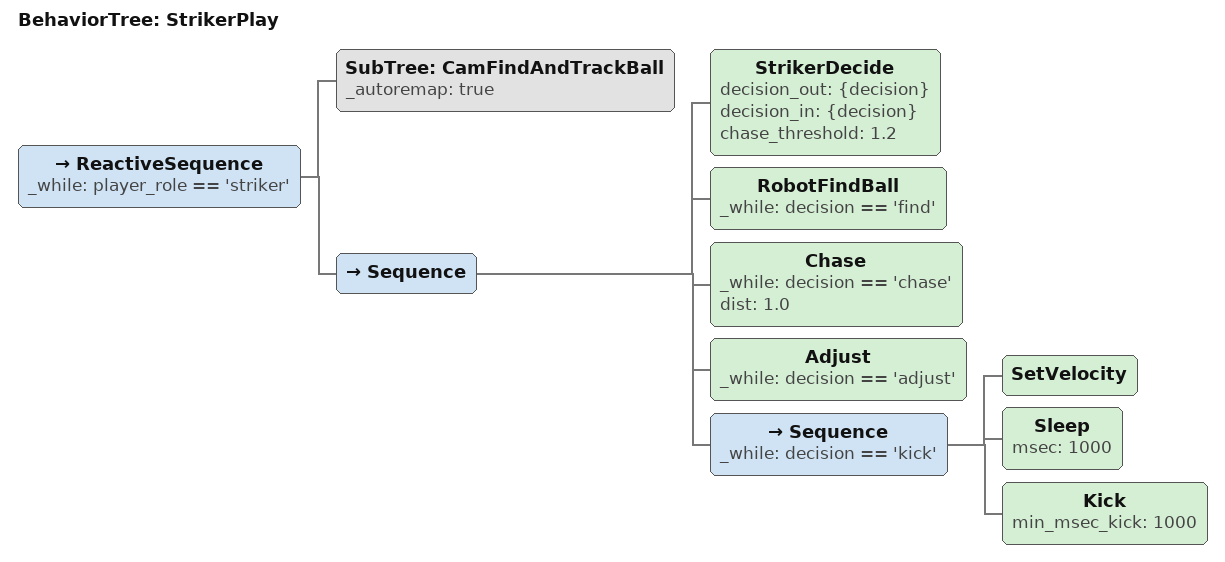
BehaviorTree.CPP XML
<root BTCPP_format="4" >
   <include path="./subtree_cam_find_and_track_ball.xml" />
   <BehaviorTree ID="StrikerPlay">
      <ReactiveSequence _while="player_role == 'striker'">
            <SubTree ID="CamFindAndTrackBall" _autoremap="true" />
            <Sequence>
                  <StrikerDecide decision_out="{decision}" decision_in="{decision}" chase_threshold="1.2" />
                  <RobotFindBall _while="decision == 'find'"  />
                  <Chase   _while="decision == 'chase'"     dist="1.0" />
                  <Adjust  _while="decision == 'adjust'"  />
                  <Sequence  _while="decision == 'kick'">
                     <SetVelocity />
                     <Sleep msec="1000" />
                     <Kick  min_msec_kick="1000"/>
                  </Sequence>
            </Sequence>
      </ReactiveSequence>
   </BehaviorTree>
</root>
